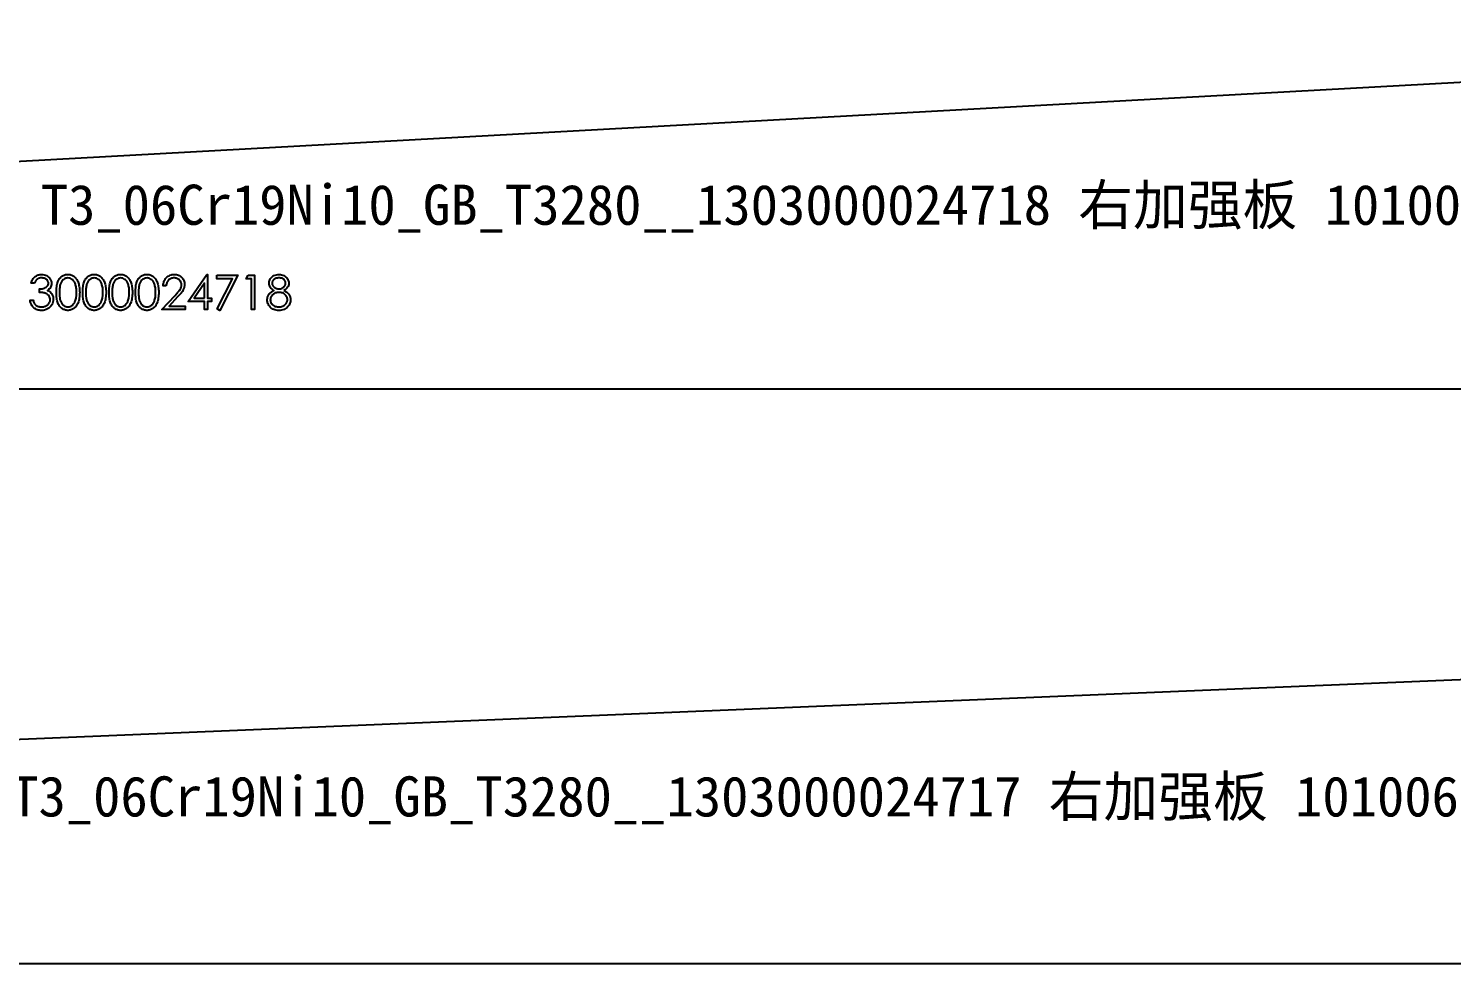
# Model space of a CAD drawing. Header units: millimetres. Extents: x -16 to 447564, y -223076 to 222851.
# Drawn here: x 7151.1 to 7296.4, y 741.9 to 837.4 of the extents above; entities that cross this region are included whole.
import ezdxf

# ---------------------------------------------------------------- set-up
doc = ezdxf.new("R2010")
doc.units = ezdxf.units.MM

# ---------------------------------------------------------------- blocks, each defined once
blk = doc.blocks.new('1303000024718_右加强板_1010060')
at = {"layer": '1', "color": 6, "linetype": 'CONTINUOUS', "flags": 128}
for points in [[(64.92, 10.78), (64.6, 10.78), (64.6, 10.78), (64.63, 10.88), (64.66, 10.98), (64.7, 11.07), (64.75, 11.16), (64.8, 11.24), (64.85, 11.31), (64.91, 11.38), (64.98, 11.44), (65.05, 11.5), (65.13, 11.54), (65.2, 11.58), (65.29, 11.62), (65.37, 11.64), (65.46, 11.66), (65.55, 11.67), (65.64, 11.67), (65.64, 11.67), (65.78, 11.67), (65.91, 11.64), (66.04, 11.6), (66.16, 11.55), (66.27, 11.48), (66.37, 11.4), (66.46, 11.31), (66.53, 11.21), (66.59, 11.1), (66.63, 10.99), (66.66, 10.88), (66.67, 10.76), (66.67, 10.76), (66.66, 10.65), (66.64, 10.55), (66.61, 10.45), (66.56, 10.36), (66.51, 10.27), (66.44, 10.19), (66.35, 10.11), (66.26, 10.04), (66.26, 10.04), (66.37, 9.99), (66.47, 9.92), (66.56, 9.84), (66.64, 9.75), (66.64, 9.75), (66.68, 9.68), (66.73, 9.6), (66.76, 9.53), (66.79, 9.45), (66.82, 9.37), (66.83, 9.29), (66.84, 9.21), (66.84, 9.12), (66.84, 9.12), (66.83, 8.98), (66.8, 8.83), (66.75, 8.69), (66.68, 8.56), (66.6, 8.43), (66.5, 8.32), (66.38, 8.22), (66.25, 8.14), (66.11, 8.08), (65.96, 8.03), (65.8, 8), (65.63, 7.99), (65.63, 7.99), (65.52, 8), (65.41, 8.01), (65.31, 8.03), (65.21, 8.06), (65.12, 8.1), (65.03, 8.14), (64.95, 8.19), (64.87, 8.26), (64.79, 8.33), (64.73, 8.4), (64.67, 8.49), (64.61, 8.58), (64.57, 8.68), (64.53, 8.79), (64.49, 8.9), (64.47, 9.03), (64.47, 9.03), (64.78, 9.03), (64.78, 9.03), (64.81, 8.95), (64.83, 8.87), (64.86, 8.8), (64.9, 8.74), (64.93, 8.68), (64.97, 8.63), (65.01, 8.58), (65.05, 8.54), (65.05, 8.54), (65.11, 8.5), (65.18, 8.46), (65.24, 8.43), (65.32, 8.4), (65.39, 8.38), (65.47, 8.36), (65.55, 8.36), (65.64, 8.35), (65.64, 8.35), (65.74, 8.36), (65.83, 8.37), (65.92, 8.38), (66, 8.41), (66.08, 8.44), (66.15, 8.48), (66.22, 8.52), (66.29, 8.57), (66.34, 8.63), (66.39, 8.69), (66.44, 8.75), (66.47, 8.81), (66.5, 8.88), (66.52, 8.95), (66.53, 9.02), (66.53, 9.09), (66.53, 9.09), (66.52, 9.19), (66.5, 9.29), (66.46, 9.38), (66.41, 9.46), (66.34, 9.55), (66.27, 9.62), (66.18, 9.68), (66.08, 9.72), (66.03, 9.75), (65.97, 9.76), (65.9, 9.78), (65.82, 9.8), (65.74, 9.81), (65.65, 9.82), (65.56, 9.83), (65.45, 9.83), (65.45, 9.83), (65.45, 10.19), (65.45, 10.19), (65.58, 10.2), (65.71, 10.21), (65.82, 10.24), (65.94, 10.28), (66.04, 10.32), (66.12, 10.37), (66.2, 10.42), (66.25, 10.49), (66.3, 10.55), (66.33, 10.62), (66.34, 10.69), (66.35, 10.77), (66.35, 10.77), (66.35, 10.82), (66.34, 10.87), (66.32, 10.92), (66.3, 10.97), (66.27, 11.02), (66.24, 11.07), (66.2, 11.11), (66.15, 11.15), (66.1, 11.19), (66.05, 11.22), (65.99, 11.25), (65.93, 11.27), (65.86, 11.29), (65.79, 11.3), (65.72, 11.31), (65.65, 11.31), (65.65, 11.31), (65.53, 11.31), (65.42, 11.28), (65.31, 11.25), (65.22, 11.19), (65.18, 11.16), (65.13, 11.12), (65.09, 11.08), (65.05, 11.03), (65.02, 10.97), (64.98, 10.91), (64.95, 10.85), (64.92, 10.78)], [(67.16, 9.83), (67.16, 10), (67.17, 10.16), (67.18, 10.31), (67.2, 10.45), (67.22, 10.58), (67.24, 10.7), (67.27, 10.8), (67.31, 10.9), (67.35, 11), (67.39, 11.08), (67.44, 11.16), (67.49, 11.24), (67.54, 11.31), (67.6, 11.37), (67.66, 11.43), (67.72, 11.48), (67.79, 11.52), (67.86, 11.56), (67.94, 11.6), (68.01, 11.62), (68.09, 11.65), (68.17, 11.66), (68.25, 11.67), (68.33, 11.67), (68.33, 11.67), (68.41, 11.67), (68.49, 11.66), (68.57, 11.65), (68.65, 11.62), (68.73, 11.6), (68.8, 11.56), (68.87, 11.52), (68.94, 11.48), (69.01, 11.43), (69.07, 11.37), (69.13, 11.3), (69.19, 11.23), (69.24, 11.15), (69.29, 11.07), (69.34, 10.98), (69.38, 10.89), (69.41, 10.78), (69.45, 10.67), (69.47, 10.55), (69.5, 10.43), (69.51, 10.29), (69.53, 10.15), (69.53, 9.99), (69.54, 9.83), (69.54, 9.83), (69.53, 9.67), (69.53, 9.52), (69.51, 9.37), (69.5, 9.24), (69.48, 9.11), (69.45, 8.99), (69.42, 8.88), (69.38, 8.78), (69.34, 8.69), (69.29, 8.6), (69.24, 8.52), (69.19, 8.44), (69.14, 8.37), (69.08, 8.3), (69.01, 8.24), (68.94, 8.19), (68.87, 8.15), (68.8, 8.11), (68.73, 8.07), (68.65, 8.04), (68.57, 8.02), (68.49, 8.01), (68.41, 8), (68.33, 7.99), (68.33, 7.99), (68.25, 8), (68.17, 8.01), (68.09, 8.02), (68.01, 8.04), (67.94, 8.07), (67.87, 8.1), (67.8, 8.14), (67.73, 8.19), (67.66, 8.24), (67.6, 8.29), (67.54, 8.36), (67.49, 8.43), (67.44, 8.5), (67.39, 8.58), (67.35, 8.67), (67.31, 8.76), (67.27, 8.86), (67.24, 8.97), (67.22, 9.09), (67.2, 9.22), (67.18, 9.36), (67.17, 9.51), (67.16, 9.67), (67.16, 9.83)], [(69.85, 9.83), (69.85, 10), (69.86, 10.16), (69.87, 10.31), (69.89, 10.45), (69.91, 10.58), (69.93, 10.7), (69.96, 10.8), (70, 10.9), (70.04, 11), (70.08, 11.08), (70.13, 11.16), (70.18, 11.24), (70.23, 11.31), (70.29, 11.37), (70.35, 11.43), (70.42, 11.48), (70.49, 11.52), (70.56, 11.56), (70.63, 11.6), (70.7, 11.62), (70.78, 11.65), (70.86, 11.66), (70.94, 11.67), (71.02, 11.67), (71.02, 11.67), (71.1, 11.67), (71.19, 11.66), (71.27, 11.65), (71.34, 11.62), (71.42, 11.6), (71.49, 11.56), (71.57, 11.52), (71.63, 11.48), (71.7, 11.43), (71.77, 11.37), (71.82, 11.3), (71.88, 11.23), (71.93, 11.15), (71.98, 11.07), (72.03, 10.98), (72.07, 10.89), (72.11, 10.78), (72.14, 10.67), (72.17, 10.55), (72.19, 10.43), (72.21, 10.29), (72.22, 10.15), (72.23, 9.99), (72.23, 9.83), (72.23, 9.83), (72.23, 9.67), (72.22, 9.52), (72.21, 9.37), (72.19, 9.24), (72.17, 9.11), (72.14, 8.99), (72.11, 8.88), (72.07, 8.78), (72.03, 8.69), (71.99, 8.6), (71.94, 8.52), (71.88, 8.44), (71.83, 8.37), (71.77, 8.3), (71.7, 8.24), (71.64, 8.19), (71.57, 8.15), (71.49, 8.11), (71.42, 8.07), (71.34, 8.04), (71.27, 8.02), (71.19, 8.01), (71.1, 8), (71.02, 7.99), (71.02, 7.99), (70.94, 8), (70.86, 8.01), (70.78, 8.02), (70.7, 8.04), (70.63, 8.07), (70.56, 8.1), (70.49, 8.14), (70.42, 8.19), (70.35, 8.24), (70.29, 8.29), (70.24, 8.36), (70.18, 8.43), (70.13, 8.5), (70.08, 8.58), (70.04, 8.67), (70, 8.76), (69.97, 8.86), (69.94, 8.97), (69.91, 9.09), (69.89, 9.22), (69.87, 9.36), (69.86, 9.51), (69.85, 9.67), (69.85, 9.83)], [(72.54, 9.83), (72.55, 10), (72.55, 10.16), (72.56, 10.31), (72.58, 10.45), (72.6, 10.58), (72.63, 10.7), (72.66, 10.8), (72.69, 10.9), (72.73, 11), (72.77, 11.08), (72.82, 11.16), (72.87, 11.24), (72.92, 11.31), (72.98, 11.37), (73.04, 11.43), (73.11, 11.48), (73.18, 11.52), (73.25, 11.56), (73.32, 11.6), (73.4, 11.62), (73.47, 11.65), (73.55, 11.66), (73.63, 11.67), (73.71, 11.67), (73.71, 11.67), (73.8, 11.67), (73.88, 11.66), (73.96, 11.65), (74.04, 11.62), (74.11, 11.6), (74.19, 11.56), (74.26, 11.52), (74.33, 11.48), (74.39, 11.43), (74.46, 11.37), (74.52, 11.3), (74.57, 11.23), (74.63, 11.15), (74.67, 11.07), (74.72, 10.98), (74.76, 10.89), (74.8, 10.78), (74.83, 10.67), (74.86, 10.55), (74.88, 10.43), (74.9, 10.29), (74.91, 10.15), (74.92, 9.99), (74.92, 9.83), (74.92, 9.83), (74.92, 9.67), (74.91, 9.52), (74.9, 9.37), (74.88, 9.24), (74.86, 9.11), (74.83, 8.99), (74.8, 8.88), (74.76, 8.78), (74.72, 8.69), (74.68, 8.6), (74.63, 8.52), (74.58, 8.44), (74.52, 8.37), (74.46, 8.3), (74.4, 8.24), (74.33, 8.19), (74.26, 8.15), (74.19, 8.11), (74.11, 8.07), (74.04, 8.04), (73.96, 8.02), (73.88, 8.01), (73.8, 8), (73.71, 7.99), (73.71, 7.99), (73.63, 8), (73.55, 8.01), (73.47, 8.02), (73.4, 8.04), (73.32, 8.07), (73.25, 8.1), (73.18, 8.14), (73.11, 8.19), (73.05, 8.24), (72.99, 8.29), (72.93, 8.36), (72.87, 8.43), (72.82, 8.5), (72.78, 8.58), (72.73, 8.67), (72.69, 8.76), (72.66, 8.86), (72.63, 8.97), (72.6, 9.09), (72.58, 9.22), (72.56, 9.36), (72.55, 9.51), (72.55, 9.67), (72.54, 9.83)], [(75.24, 9.83), (75.24, 10), (75.24, 10.16), (75.26, 10.31), (75.27, 10.45), (75.29, 10.58), (75.32, 10.7), (75.35, 10.8), (75.38, 10.9), (75.42, 11), (75.46, 11.08), (75.51, 11.16), (75.56, 11.24), (75.62, 11.31), (75.67, 11.37), (75.74, 11.43), (75.8, 11.48), (75.87, 11.52), (75.94, 11.56), (76.01, 11.6), (76.09, 11.62), (76.16, 11.65), (76.24, 11.66), (76.32, 11.67), (76.41, 11.67), (76.41, 11.67), (76.49, 11.67), (76.57, 11.66), (76.65, 11.65), (76.73, 11.62), (76.8, 11.6), (76.88, 11.56), (76.95, 11.52), (77.02, 11.48), (77.09, 11.43), (77.15, 11.37), (77.21, 11.3), (77.27, 11.23), (77.32, 11.15), (77.37, 11.07), (77.41, 10.98), (77.45, 10.89), (77.49, 10.78), (77.52, 10.67), (77.55, 10.55), (77.57, 10.43), (77.59, 10.29), (77.6, 10.15), (77.61, 9.99), (77.61, 9.83), (77.61, 9.83), (77.61, 9.67), (77.6, 9.52), (77.59, 9.37), (77.57, 9.24), (77.55, 9.11), (77.52, 8.99), (77.49, 8.88), (77.46, 8.78), (77.41, 8.69), (77.37, 8.6), (77.32, 8.52), (77.27, 8.44), (77.21, 8.37), (77.15, 8.3), (77.09, 8.24), (77.02, 8.19), (76.95, 8.15), (76.88, 8.11), (76.8, 8.07), (76.73, 8.04), (76.65, 8.02), (76.57, 8.01), (76.49, 8), (76.41, 7.99), (76.41, 7.99), (76.32, 8), (76.24, 8.01), (76.16, 8.02), (76.09, 8.04), (76.01, 8.07), (75.94, 8.1), (75.87, 8.14), (75.8, 8.19), (75.74, 8.24), (75.68, 8.29), (75.62, 8.36), (75.57, 8.43), (75.52, 8.5), (75.47, 8.58), (75.43, 8.67), (75.39, 8.76), (75.35, 8.86), (75.32, 8.97), (75.29, 9.09), (75.27, 9.22), (75.26, 9.36), (75.24, 9.51), (75.24, 9.67), (75.24, 9.83)], [(78.38, 10.51), (78.06, 10.51), (78.06, 10.51), (78.07, 10.63), (78.09, 10.75), (78.12, 10.86), (78.15, 10.97), (78.2, 11.07), (78.26, 11.17), (78.32, 11.26), (78.4, 11.35), (78.48, 11.42), (78.57, 11.49), (78.67, 11.54), (78.76, 11.59), (78.87, 11.63), (78.97, 11.65), (79.09, 11.67), (79.2, 11.67), (79.2, 11.67), (79.32, 11.67), (79.43, 11.65), (79.53, 11.63), (79.63, 11.6), (79.72, 11.55), (79.81, 11.5), (79.89, 11.44), (79.97, 11.36), (80.04, 11.28), (80.1, 11.2), (80.15, 11.12), (80.19, 11.03), (80.22, 10.93), (80.24, 10.84), (80.26, 10.74), (80.26, 10.63), (80.26, 10.63), (80.25, 10.49), (80.22, 10.35), (80.18, 10.21), (80.12, 10.08), (80.08, 10.01), (80.03, 9.94), (79.97, 9.86), (79.9, 9.77), (79.83, 9.68), (79.75, 9.59), (79.65, 9.49), (79.55, 9.38), (79.55, 9.38), (78.68, 8.44), (78.68, 8.44), (80.31, 8.44), (80.31, 8.44), (80.31, 8.08), (80.31, 8.08), (77.93, 8.08), (77.93, 8.08), (79.29, 9.53), (79.29, 9.53), (79.38, 9.64), (79.47, 9.73), (79.55, 9.82), (79.63, 9.91), (79.69, 9.98), (79.74, 10.05), (79.79, 10.11), (79.82, 10.17), (79.88, 10.27), (79.92, 10.38), (79.94, 10.49), (79.95, 10.6), (79.95, 10.6), (79.94, 10.68), (79.93, 10.74), (79.92, 10.81), (79.89, 10.87), (79.86, 10.94), (79.82, 10.99), (79.78, 11.05), (79.73, 11.1), (79.67, 11.15), (79.61, 11.2), (79.55, 11.23), (79.48, 11.26), (79.41, 11.28), (79.34, 11.3), (79.27, 11.31), (79.19, 11.31), (79.19, 11.31), (79.11, 11.31), (79.03, 11.3), (78.95, 11.28), (78.88, 11.26), (78.81, 11.23), (78.75, 11.2), (78.69, 11.15), (78.63, 11.1), (78.58, 11.05), (78.53, 10.99), (78.49, 10.92), (78.46, 10.85), (78.43, 10.77), (78.4, 10.69), (78.39, 10.6), (78.38, 10.51)], [(82.53, 11.67), (82.59, 11.67), (82.59, 11.67), (82.59, 9.25), (82.59, 9.25), (83, 9.25), (83, 9.25), (83, 8.89), (83, 8.89), (82.59, 8.89), (82.59, 8.89), (82.59, 8.08), (82.59, 8.08), (82.28, 8.08), (82.28, 8.08), (82.28, 8.89), (82.28, 8.89), (80.62, 8.89), (80.62, 8.89), (82.53, 11.67)], [(90.4, 10.03), (90.48, 9.99), (90.56, 9.94), (90.64, 9.89), (90.7, 9.84), (90.77, 9.79), (90.82, 9.74), (90.87, 9.68), (90.91, 9.62), (90.95, 9.57), (90.98, 9.51), (91.01, 9.44), (91.03, 9.38), (91.05, 9.31), (91.07, 9.25), (91.07, 9.18), (91.08, 9.1), (91.08, 9.1), (91.07, 9), (91.06, 8.9), (91.04, 8.81), (91.01, 8.72), (90.97, 8.63), (90.93, 8.54), (90.87, 8.46), (90.81, 8.38), (90.81, 8.38), (90.72, 8.29), (90.63, 8.21), (90.53, 8.14), (90.42, 8.09), (90.3, 8.05), (90.17, 8.02), (90.03, 8), (89.88, 7.99), (89.88, 7.99), (89.74, 8), (89.61, 8.01), (89.48, 8.04), (89.37, 8.08), (89.26, 8.13), (89.17, 8.18), (89.08, 8.25), (89, 8.33), (88.93, 8.42), (88.87, 8.5), (88.82, 8.59), (88.77, 8.69), (88.74, 8.78), (88.72, 8.88), (88.7, 8.97), (88.7, 9.07), (88.7, 9.07), (88.7, 9.15), (88.71, 9.22), (88.72, 9.29), (88.74, 9.36), (88.76, 9.42), (88.79, 9.49), (88.82, 9.55), (88.86, 9.61), (88.9, 9.67), (88.95, 9.72), (89.01, 9.78), (89.07, 9.83), (89.14, 9.89), (89.22, 9.94), (89.3, 9.99), (89.39, 10.03), (89.39, 10.03), (89.27, 10.1), (89.16, 10.18), (89.08, 10.27), (89, 10.36), (88.95, 10.46), (88.91, 10.56), (88.88, 10.67), (88.88, 10.78), (88.88, 10.78), (88.89, 10.89), (88.91, 11), (88.95, 11.11), (89.01, 11.21), (89.09, 11.31), (89.17, 11.4), (89.27, 11.48), (89.39, 11.55), (89.51, 11.6), (89.63, 11.64), (89.77, 11.67), (89.9, 11.67), (89.9, 11.67), (90.04, 11.67), (90.16, 11.64), (90.29, 11.6), (90.4, 11.55), (90.51, 11.48), (90.61, 11.4), (90.69, 11.31), (90.76, 11.21), (90.82, 11.1), (90.86, 10.99), (90.89, 10.88), (90.9, 10.77), (90.9, 10.77), (90.89, 10.65), (90.87, 10.54), (90.83, 10.44), (90.77, 10.35), (90.7, 10.26), (90.62, 10.18), (90.52, 10.1), (90.4, 10.03)], [(67.47, 9.83), (67.47, 9.69), (67.48, 9.56), (67.49, 9.44), (67.5, 9.32), (67.51, 9.22), (67.53, 9.12), (67.55, 9.03), (67.58, 8.96), (67.61, 8.88), (67.64, 8.82), (67.67, 8.75), (67.71, 8.7), (67.75, 8.64), (67.8, 8.59), (67.85, 8.55), (67.9, 8.51), (68, 8.44), (68.11, 8.39), (68.22, 8.36), (68.34, 8.35), (68.34, 8.35), (68.46, 8.36), (68.57, 8.39), (68.68, 8.44), (68.78, 8.5), (68.83, 8.54), (68.88, 8.59), (68.92, 8.64), (68.96, 8.69), (69, 8.75), (69.03, 8.81), (69.06, 8.88), (69.09, 8.95), (69.09, 8.95), (69.12, 9.05), (69.15, 9.15), (69.17, 9.25), (69.19, 9.36), (69.2, 9.47), (69.21, 9.59), (69.22, 9.71), (69.22, 9.83), (69.22, 9.83), (69.22, 9.96), (69.22, 10.08), (69.21, 10.19), (69.19, 10.3), (69.18, 10.41), (69.16, 10.5), (69.13, 10.59), (69.11, 10.68), (69.07, 10.76), (69.04, 10.83), (69, 10.9), (68.96, 10.97), (68.92, 11.02), (68.88, 11.07), (68.83, 11.12), (68.78, 11.16), (68.67, 11.23), (68.57, 11.28), (68.45, 11.3), (68.34, 11.31), (68.34, 11.31), (68.22, 11.3), (68.11, 11.28), (68, 11.23), (67.9, 11.16), (67.85, 11.12), (67.8, 11.08), (67.75, 11.03), (67.71, 10.97), (67.68, 10.91), (67.64, 10.85), (67.61, 10.78), (67.58, 10.71), (67.56, 10.63), (67.53, 10.55), (67.51, 10.45), (67.5, 10.34), (67.49, 10.23), (67.48, 10.11), (67.47, 9.97), (67.47, 9.83)], [(70.17, 9.83), (70.17, 9.69), (70.17, 9.56), (70.18, 9.44), (70.19, 9.32), (70.21, 9.22), (70.23, 9.12), (70.25, 9.03), (70.27, 8.96), (70.3, 8.88), (70.33, 8.82), (70.37, 8.75), (70.4, 8.7), (70.45, 8.64), (70.49, 8.59), (70.54, 8.55), (70.59, 8.51), (70.7, 8.44), (70.8, 8.39), (70.92, 8.36), (71.03, 8.35), (71.03, 8.35), (71.15, 8.36), (71.26, 8.39), (71.37, 8.44), (71.47, 8.5), (71.52, 8.54), (71.57, 8.59), (71.61, 8.64), (71.65, 8.69), (71.69, 8.75), (71.72, 8.81), (71.75, 8.88), (71.78, 8.95), (71.78, 8.95), (71.81, 9.05), (71.84, 9.15), (71.86, 9.25), (71.88, 9.36), (71.9, 9.47), (71.91, 9.59), (71.91, 9.71), (71.92, 9.83), (71.92, 9.83), (71.91, 9.96), (71.91, 10.08), (71.9, 10.19), (71.89, 10.3), (71.87, 10.41), (71.85, 10.5), (71.82, 10.59), (71.8, 10.68), (71.77, 10.76), (71.73, 10.83), (71.7, 10.9), (71.66, 10.97), (71.62, 11.02), (71.57, 11.07), (71.52, 11.12), (71.47, 11.16), (71.37, 11.23), (71.26, 11.28), (71.15, 11.3), (71.03, 11.31), (71.03, 11.31), (70.92, 11.3), (70.8, 11.28), (70.69, 11.23), (70.59, 11.16), (70.54, 11.12), (70.49, 11.08), (70.45, 11.03), (70.41, 10.97), (70.37, 10.91), (70.33, 10.85), (70.3, 10.78), (70.27, 10.71), (70.25, 10.63), (70.23, 10.55), (70.21, 10.45), (70.19, 10.34), (70.18, 10.23), (70.17, 10.11), (70.17, 9.97), (70.17, 9.83)], [(72.86, 9.83), (72.86, 9.69), (72.86, 9.56), (72.87, 9.44), (72.88, 9.32), (72.9, 9.22), (72.92, 9.12), (72.94, 9.03), (72.96, 8.96), (72.99, 8.88), (73.03, 8.82), (73.06, 8.75), (73.1, 8.7), (73.14, 8.64), (73.18, 8.59), (73.23, 8.55), (73.28, 8.51), (73.39, 8.44), (73.5, 8.39), (73.61, 8.36), (73.72, 8.35), (73.72, 8.35), (73.84, 8.36), (73.95, 8.39), (74.06, 8.44), (74.16, 8.5), (74.21, 8.54), (74.26, 8.59), (74.3, 8.64), (74.34, 8.69), (74.38, 8.75), (74.42, 8.81), (74.45, 8.88), (74.47, 8.95), (74.47, 8.95), (74.51, 9.05), (74.53, 9.15), (74.56, 9.25), (74.57, 9.36), (74.59, 9.47), (74.6, 9.59), (74.61, 9.71), (74.61, 9.83), (74.61, 9.83), (74.61, 9.96), (74.6, 10.08), (74.59, 10.19), (74.58, 10.3), (74.56, 10.41), (74.54, 10.5), (74.52, 10.59), (74.49, 10.68), (74.46, 10.76), (74.43, 10.83), (74.39, 10.9), (74.35, 10.97), (74.31, 11.02), (74.26, 11.07), (74.21, 11.12), (74.16, 11.16), (74.06, 11.23), (73.95, 11.28), (73.84, 11.3), (73.72, 11.31), (73.72, 11.31), (73.61, 11.3), (73.5, 11.28), (73.39, 11.23), (73.28, 11.16), (73.23, 11.12), (73.18, 11.08), (73.14, 11.03), (73.1, 10.97), (73.06, 10.91), (73.03, 10.85), (72.99, 10.78), (72.97, 10.71), (72.94, 10.63), (72.92, 10.55), (72.9, 10.45), (72.88, 10.34), (72.87, 10.23), (72.86, 10.11), (72.86, 9.97), (72.86, 9.83)], [(75.55, 9.83), (75.55, 9.69), (75.56, 9.56), (75.57, 9.44), (75.58, 9.32), (75.59, 9.22), (75.61, 9.12), (75.63, 9.03), (75.66, 8.96), (75.69, 8.88), (75.72, 8.82), (75.75, 8.75), (75.79, 8.7), (75.83, 8.64), (75.88, 8.59), (75.92, 8.55), (75.97, 8.51), (76.08, 8.44), (76.19, 8.39), (76.3, 8.36), (76.42, 8.35), (76.42, 8.35), (76.53, 8.36), (76.64, 8.39), (76.75, 8.44), (76.86, 8.5), (76.91, 8.54), (76.95, 8.59), (77, 8.64), (77.04, 8.69), (77.07, 8.75), (77.11, 8.81), (77.14, 8.88), (77.17, 8.95), (77.17, 8.95), (77.2, 9.05), (77.23, 9.15), (77.25, 9.25), (77.27, 9.36), (77.28, 9.47), (77.29, 9.59), (77.3, 9.71), (77.3, 9.83), (77.3, 9.83), (77.3, 9.96), (77.29, 10.08), (77.28, 10.19), (77.27, 10.3), (77.25, 10.41), (77.23, 10.5), (77.21, 10.59), (77.18, 10.68), (77.15, 10.76), (77.12, 10.83), (77.08, 10.9), (77.04, 10.97), (77, 11.02), (76.95, 11.07), (76.91, 11.12), (76.86, 11.16), (76.75, 11.23), (76.64, 11.28), (76.53, 11.3), (76.42, 11.31), (76.42, 11.31), (76.3, 11.3), (76.19, 11.28), (76.08, 11.23), (75.97, 11.16), (75.92, 11.12), (75.88, 11.08), (75.83, 11.03), (75.79, 10.97), (75.75, 10.91), (75.72, 10.85), (75.69, 10.78), (75.66, 10.71), (75.63, 10.63), (75.61, 10.55), (75.59, 10.45), (75.58, 10.34), (75.57, 10.23), (75.56, 10.11), (75.55, 9.97), (75.55, 9.83)], [(82.28, 9.25), (82.28, 10.77), (82.28, 10.77), (81.24, 9.25), (81.24, 9.25), (82.28, 9.25)], [(83.54, 11.58), (85.69, 11.58), (85.69, 11.58), (83.85, 7.99), (83.85, 7.99), (83.58, 8.14), (83.58, 8.14), (85.16, 11.22), (85.16, 11.22), (83.54, 11.22), (83.54, 11.22), (83.54, 11.58)], [(86.75, 11.58), (87.4, 11.58), (87.4, 11.58), (87.4, 8.08), (87.4, 8.08), (87.08, 8.08), (87.08, 8.08), (87.08, 11.22), (87.08, 11.22), (86.54, 11.22), (86.54, 11.22), (86.75, 11.58)], [(89.88, 11.31), (89.81, 11.31), (89.74, 11.3), (89.67, 11.29), (89.61, 11.27), (89.55, 11.25), (89.49, 11.22), (89.44, 11.19), (89.39, 11.15), (89.34, 11.11), (89.3, 11.07), (89.27, 11.02), (89.24, 10.98), (89.22, 10.93), (89.2, 10.88), (89.19, 10.82), (89.19, 10.77), (89.19, 10.77), (89.19, 10.72), (89.2, 10.66), (89.22, 10.61), (89.24, 10.56), (89.27, 10.51), (89.31, 10.46), (89.35, 10.42), (89.4, 10.37), (89.46, 10.33), (89.51, 10.29), (89.57, 10.26), (89.63, 10.24), (89.7, 10.22), (89.76, 10.2), (89.83, 10.2), (89.9, 10.19), (89.9, 10.19), (89.99, 10.2), (90.07, 10.21), (90.16, 10.24), (90.24, 10.27), (90.32, 10.32), (90.38, 10.37), (90.44, 10.43), (90.49, 10.49), (90.53, 10.57), (90.56, 10.64), (90.58, 10.71), (90.58, 10.78), (90.58, 10.78), (90.58, 10.83), (90.57, 10.88), (90.56, 10.92), (90.54, 10.97), (90.51, 11.01), (90.48, 11.06), (90.45, 11.1), (90.4, 11.15), (90.36, 11.18), (90.3, 11.22), (90.25, 11.25), (90.18, 11.27), (90.12, 11.29), (90.04, 11.3), (89.97, 11.31), (89.88, 11.31)], [(89.91, 9.83), (89.81, 9.83), (89.72, 9.82), (89.64, 9.8), (89.56, 9.78), (89.48, 9.74), (89.4, 9.7), (89.33, 9.66), (89.27, 9.6), (89.21, 9.54), (89.16, 9.48), (89.11, 9.42), (89.08, 9.35), (89.05, 9.28), (89.03, 9.21), (89.02, 9.14), (89.01, 9.06), (89.01, 9.06), (89.02, 8.97), (89.04, 8.88), (89.07, 8.79), (89.12, 8.7), (89.18, 8.62), (89.25, 8.56), (89.33, 8.49), (89.43, 8.44), (89.53, 8.4), (89.64, 8.38), (89.76, 8.36), (89.88, 8.35), (89.88, 8.35), (89.98, 8.36), (90.08, 8.37), (90.16, 8.38), (90.25, 8.41), (90.32, 8.44), (90.39, 8.48), (90.46, 8.52), (90.52, 8.58), (90.58, 8.63), (90.63, 8.69), (90.67, 8.75), (90.7, 8.82), (90.73, 8.88), (90.75, 8.95), (90.76, 9.02), (90.76, 9.1), (90.76, 9.1), (90.76, 9.17), (90.75, 9.24), (90.73, 9.3), (90.7, 9.37), (90.66, 9.43), (90.62, 9.49), (90.57, 9.55), (90.51, 9.61), (90.45, 9.66), (90.38, 9.71), (90.31, 9.75), (90.23, 9.78), (90.16, 9.8), (90.08, 9.82), (89.99, 9.83), (89.91, 9.83)]]:
    blk.add_lwpolyline(points, dxfattribs=at)
at = {"layer": 'SLD-0', "linetype": 'CONTINUOUS'}
for p, q in [((311.31, 36.78), (5, 20)), ((14, 0), (311.3, 0))]:
    blk.add_line(p, q, dxfattribs=at)
at = {"layer": 'S1', "color": 3, "insert": (157.65, 18.39), "char_height": 4.1, "attachment_point": 5}
blk.add_mtext('T3_06Cr19Ni10_GB_T3280__1303000024718 {\\fSimSun|b0|i0|c134|p2;右加强板 }101006003354  {\\fSimSun|b0|i0|c134|p2;共}1{\\fSimSun|b0|i0|c134|p2;件}', dxfattribs=at)
blk = doc.blocks.new('1303000024717_右加强板_1010060')
at = {"layer": 'SLD-0', "linetype": 'CONTINUOUS'}
for p, q in [((326.6, 33.33), (5, 20)), ((14, 0), (326.6, 0))]:
    blk.add_line(p, q, dxfattribs=at)
at = {"layer": 'S1', "color": 3, "insert": (165.3, 16.67), "char_height": 4.1, "attachment_point": 5}
blk.add_mtext('T3_06Cr19Ni10_GB_T3280__1303000024717 {\\fSimSun|b0|i0|c134|p2;右加强板 }101006003353  {\\fSimSun|b0|i0|c134|p2;共}1{\\fSimSun|b0|i0|c134|p2;件}', dxfattribs=at)
blk = doc.blocks.new('MERGE_0_250723凯迈2025WX-41-01号计划-下料图')
for name, p in [('1303000024718_右加强板_1010060', (-4237.81472, 800.63197)), ('1303000024717_右加强板_1010060', (-4248.48495, 741.93593))]:
    blk.add_blockref(name, p)

msp = doc.modelspace()

# ---------------------------------------------------------------- block references
msp.add_blockref('MERGE_0_250723凯迈2025WX-41-01号计划-下料图', (11324.57, 0))

doc.saveas('drawing.dxf')
